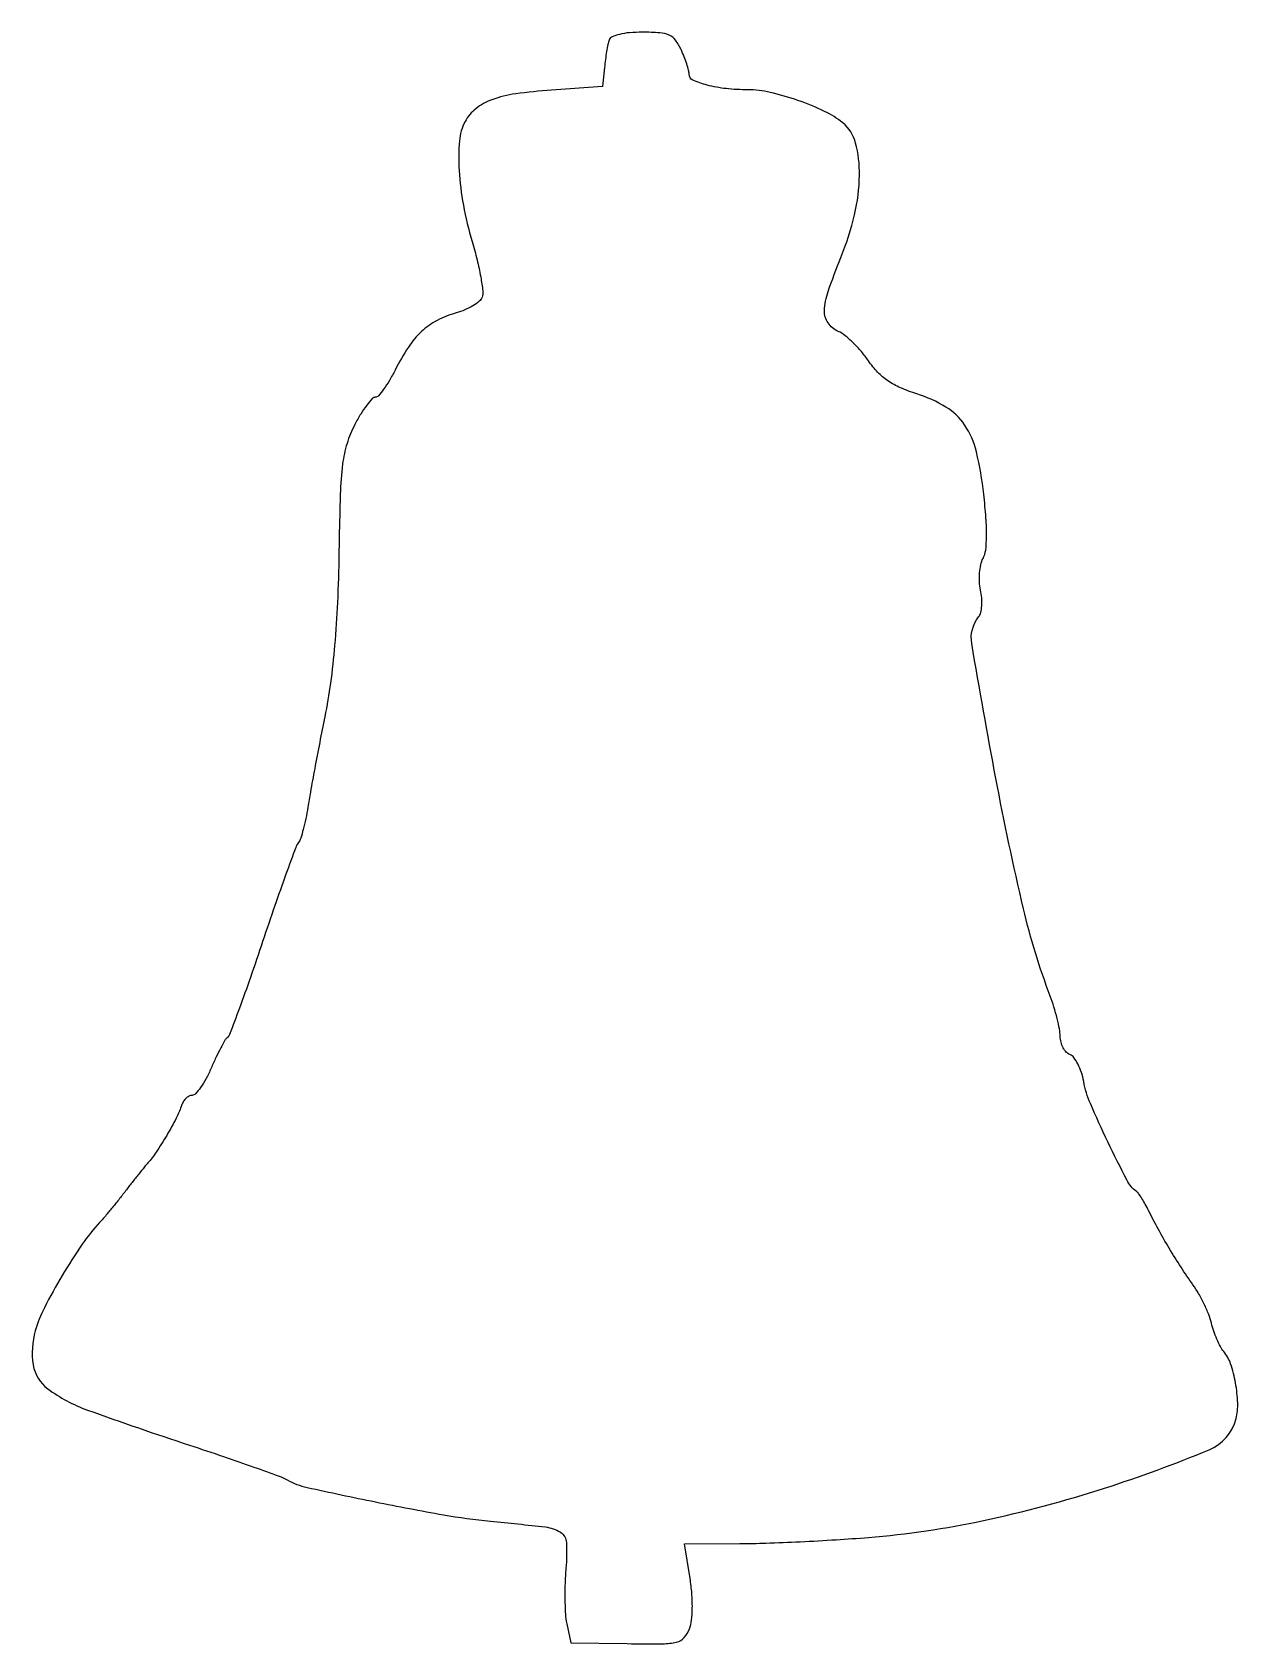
# Model space of a CAD drawing. Extents: x 0 to 189, y 0 to 252.
import ezdxf

# ---------------------------------------------------------------- set-up
doc = ezdxf.new("R2010")
doc.units = 0

msp = doc.modelspace()

# ---------------------------------------------------------------- linework, layer by layer
msp.add_lwpolyline([(90.51161, 250.75, 0.031598), (90.328293, 250.074528, 0.008583), (90.124949, 248.985938, 0.008649), (89.936419, 247.740235, 0.008888), (89.792995, 246.5), (89.5, 243.5), (81.5, 242.951977, 0.017605), (75.92369, 242.372187, 0.052677), (72.208726, 241.447055, 0.079743), (69.706096, 240.052205, 0.10331), (68.022918, 238.042823, 0.103571), (67.141565, 235.034436, 0.034357), (67.095821, 230.413276, 0.031412), (67.75971, 224.980151, 0.025943), (69.125633, 219.306839, -0.012002), (69.900197, 216.442919, -0.015661), (70.462863, 213.787638, -0.013258), (70.799931, 211.572129, -0.123339), (70.684079, 210.619106, -0.126944), (70.227636, 209.97832, -0.038862), (69.253331, 209.280356, -0.036099), (67.997382, 208.639563, -0.032564), (66.618819, 208.160419, 0.052919), (63.649464, 206.991123, 0.068016), (61.257897, 205.295646, 0.058904), (59.170127, 202.819983, 0.028981), (57.102396, 199.25, -0.016799), (56.211622, 197.621902, -0.024088), (55.307062, 196.248437, -0.021606), (54.487275, 195.221656, -0.216758), (54, 195, 0.213834), (53.508704, 194.779821, 0.021005), (52.666683, 193.751563, 0.023617), (51.733238, 192.378089, 0.016509), (50.808223, 190.75, 0.046332), (49.58468, 187.782415, 0.043914), (48.901158, 184.586496, 0.023036), (48.537645, 179.866563, 0.00369), (48.321017, 170.619083, -0.007004), (48.090321, 162.944033, -0.010527), (47.654563, 156.260771, -0.011973), (47.003614, 150.372739, -0.016437), (46.118423, 145.119083, 0.001872), (45.321487, 141.106323, 0.001759), (44.537634, 137.003731, 0.001749), (43.868105, 133.361044, 0.006077), (43.47224, 131, -0.012017), (43.1491, 129.203794, -0.01432), (42.755571, 127.528125, -0.013132), (42.34901, 126.143353, -0.084818), (42.013205, 125.5, 0.074305), (41.575363, 124.702247, 0.001622), (40.052209, 120.534375, 0.003669), (38.318103, 115.628867, 0.002465), (36.405643, 110, -0.002953), (34.498986, 104.406121, -0.004604), (32.78381, 99.6125, -0.001464), (31.252098, 95.490046, -0.144905), (30.882277, 95, 0.103546), (30.530233, 94.604978, 0.008646), (29.864371, 93.398438, 0.01123), (29.12063, 91.914246, 0.008434), (28.367003, 90.25, -0.021244), (27.579024, 88.622176, -0.029809), (26.731279, 87.248437, -0.029896), (25.933836, 86.246585, -0.212814), (25.380731, 86, 0.132209), (24.900674, 85.870806, 0.068452), (24.407305, 85.485937, 0.060542), (23.975885, 84.919245, 0.055721), (23.678279, 84.25, -0.043963), (22.921725, 82.43518, -0.01234), (21.427912, 79.748963, -0.012614), (19.789307, 77.12032, -0.038307), (18.5, 75.45641, 0.012657), (17.960151, 74.828957, 0.002728), (17.059375, 73.714416, 0.002846), (16.030469, 72.411901, 0.002714), (15, 71.077157, -0.004726), (13.929712, 69.702306, -0.004088), (12.781085, 68.279299, -0.004116), (11.718967, 67.006764, -0.011959), (10.956885, 66.151181, 0.037796), (8.238571, 62.762206, 0.01605), (5.102592, 57.852037, 0.015687), (2.335386, 52.845182, 0.048154), (0.909513, 49.247051, 0.110957), (0.588767, 43.9125, 0.195388), (2.850403, 40.197648, 0.073115), (9.054303, 36.872291, 0.007321), (25, 31.38504, -0.002545), (30.297825, 29.61835, -0.003491), (35.044804, 27.97141, -0.002264), (39.013375, 26.543149, -0.040953), (40.237631, 25.978937, 0.074601), (43.362734, 24.785551, 0.003807), (54.0129, 22.535143, 0.006606), (64.644685, 20.518953, 0.01959), (72, 19.519723, -0.00498), (80.567049, 18.609854, -0.111488), (82.905598, 17.788336, -0.245591), (83.850152, 16.173506, -0.033629), (83.771033, 12.141741, 0.013508), (83.62844, 9.761734, 0.011921), (83.6061, 7.276012, 0.012062), (83.693516, 5.034323, 0.035158), (83.899397, 3.5), (84.519009, 0.5), (93.339693, 0.395812, 0.004892), (98.893836, 0.384552, 0.056609), (101.052117, 0.646666, 0.150025), (102.235613, 1.342929, 0.094749), (103.082782, 2.717733, 0.065009), (103.398959, 4.047196, 0.023651), (103.508279, 5.984897, 0.02202), (103.429673, 8.2319, 0.019139), (103.153981, 10.571922), (102.302775, 16), (110.901387, 16.023682, 0.007691), (115.009166, 16.09819, 0.003546), (120.352283, 16.315292, 0.003511), (125.968723, 16.622949, 0.004862), (131, 16.983143, 0.032179), (148.952607, 19.614359, 0.025637), (167.868251, 24.669136, 0.019407), (184.199482, 30.65268, 0.238072), (188.41737, 35.526797, 0.071119), (188.674363, 37.991209, 0.035828), (188.331365, 41.104858, 0.035698), (187.566881, 44.065347, 0.090777), (186.497046, 46, -0.048829), (185.97618, 46.780273, -0.020265), (185.423609, 47.922708, -0.01982), (184.926214, 49.203791, -0.024163), (184.56782, 50.439005, 0.035602), (184.144081, 51.783784, 0.017987), (183.431475, 53.41267, 0.017768), (182.570961, 55.049953, 0.025207), (181.683511, 56.435008, -0.011083), (179.828574, 59.157612, -0.009183), (177.97251, 62.134317, -0.00924), (176.241518, 65.152676, -0.011785), (174.764054, 68, 0.012855), (174.245437, 68.99425, 0.014784), (173.698799, 69.91437, 0.013954), (173.193502, 70.663298, 0.078384), (172.855544, 71.006367, -0.114921), (171.385451, 72.732349, -0.007263), (168.394157, 78.737556, -0.010201), (165.658297, 84.747113, -0.05593), (164.622973, 88.153449, 0.033386), (164.255207, 89.593311, 0.038657), (163.711943, 90.899715, 0.042278), (163.085869, 91.907539, 0.141945), (162.4728, 92.372064, -0.115302), (161.905932, 92.756558, -0.064), (161.419741, 93.44137, -0.058562), (161.082559, 94.304134, -0.059153), (160.956107, 95.218615, 0.041897), (160.837547, 96.365807, 0.014236), (160.479284, 98.004843, 0.014042), (159.97874, 99.801219, 0.015705), (159.394517, 101.5, -0.03291), (155.222402, 115.139458, -0.011117), (150.913132, 135.475102, -0.004689), (147.142608, 156.529371, -0.212846), (148.216994, 160.709041, 0.110788), (148.541139, 161.379455, 0.039288), (148.702516, 162.438978, 0.036666), (148.701673, 163.669934, 0.03557), (148.521878, 164.900389, -0.0406), (148.347415, 166.184392, -0.03284), (148.363785, 167.57564, -0.033933), (148.552299, 168.864239, -0.069686), (148.90351, 169.819707, 0.094176), (149.314372, 171.131177, 0.026144), (149.451809, 173.291839, 0.021171), (149.362436, 176.165782, 0.010035), (149.0164, 179.856204, 0.029769), (147.858945, 186.476645, 0.089129), (146.032932, 190.673475, 0.110031), (143.11236, 193.468518, 0.059951), (138.568384, 195.522309, -0.026559), (136.012652, 196.478017, -0.047143), (134.046702, 197.565257, -0.051859), (132.447354, 198.920626, -0.04088), (131.014994, 200.683069, 0.026443), (129.915425, 202.118709, 0.023215), (128.623967, 203.496956, 0.023892), (127.339759, 204.631725, 0.06218), (126.291229, 205.277076, -0.136742), (124.696765, 206.618237, -0.160381), (124.150009, 208.508117, -0.074266), (124.709037, 211.500362, -0.01331), (126.712335, 216.829445, 0.038597), (128.842009, 223.499935, 0.054601), (129.604977, 229.682296, 0.066948), (129.000297, 234.697088, 0.158438), (127, 237.83189, 0.061669), (124.155728, 239.636541, 0.026637), (119.99678, 241.340988, 0.026693), (115.649763, 242.601889, 0.057298), (112.187103, 243, -0.027149), (108.798295, 243.184139, -0.037409), (105.801896, 243.739774, -0.040698), (103.585159, 244.522635, -0.295681), (103, 245.425635, 0.062812), (102.921221, 246.050263, 0.01543), (102.632812, 247.046575, 0.015557), (102.228485, 248.176129, 0.014982), (101.75, 249.292833, 0.052618), (100.8763, 250.750664, 0.126906), (99.900613, 251.528877, 0.087907), (98.440964, 251.894528, 0.017117), (95.718615, 251.992198, 0.020339), (93.70928, 251.913713, 0.038638), (92.111602, 251.66088, 0.049061), (90.982141, 251.271197, 0.205924)], format="xyb", close=True)

doc.saveas('drawing.dxf')
